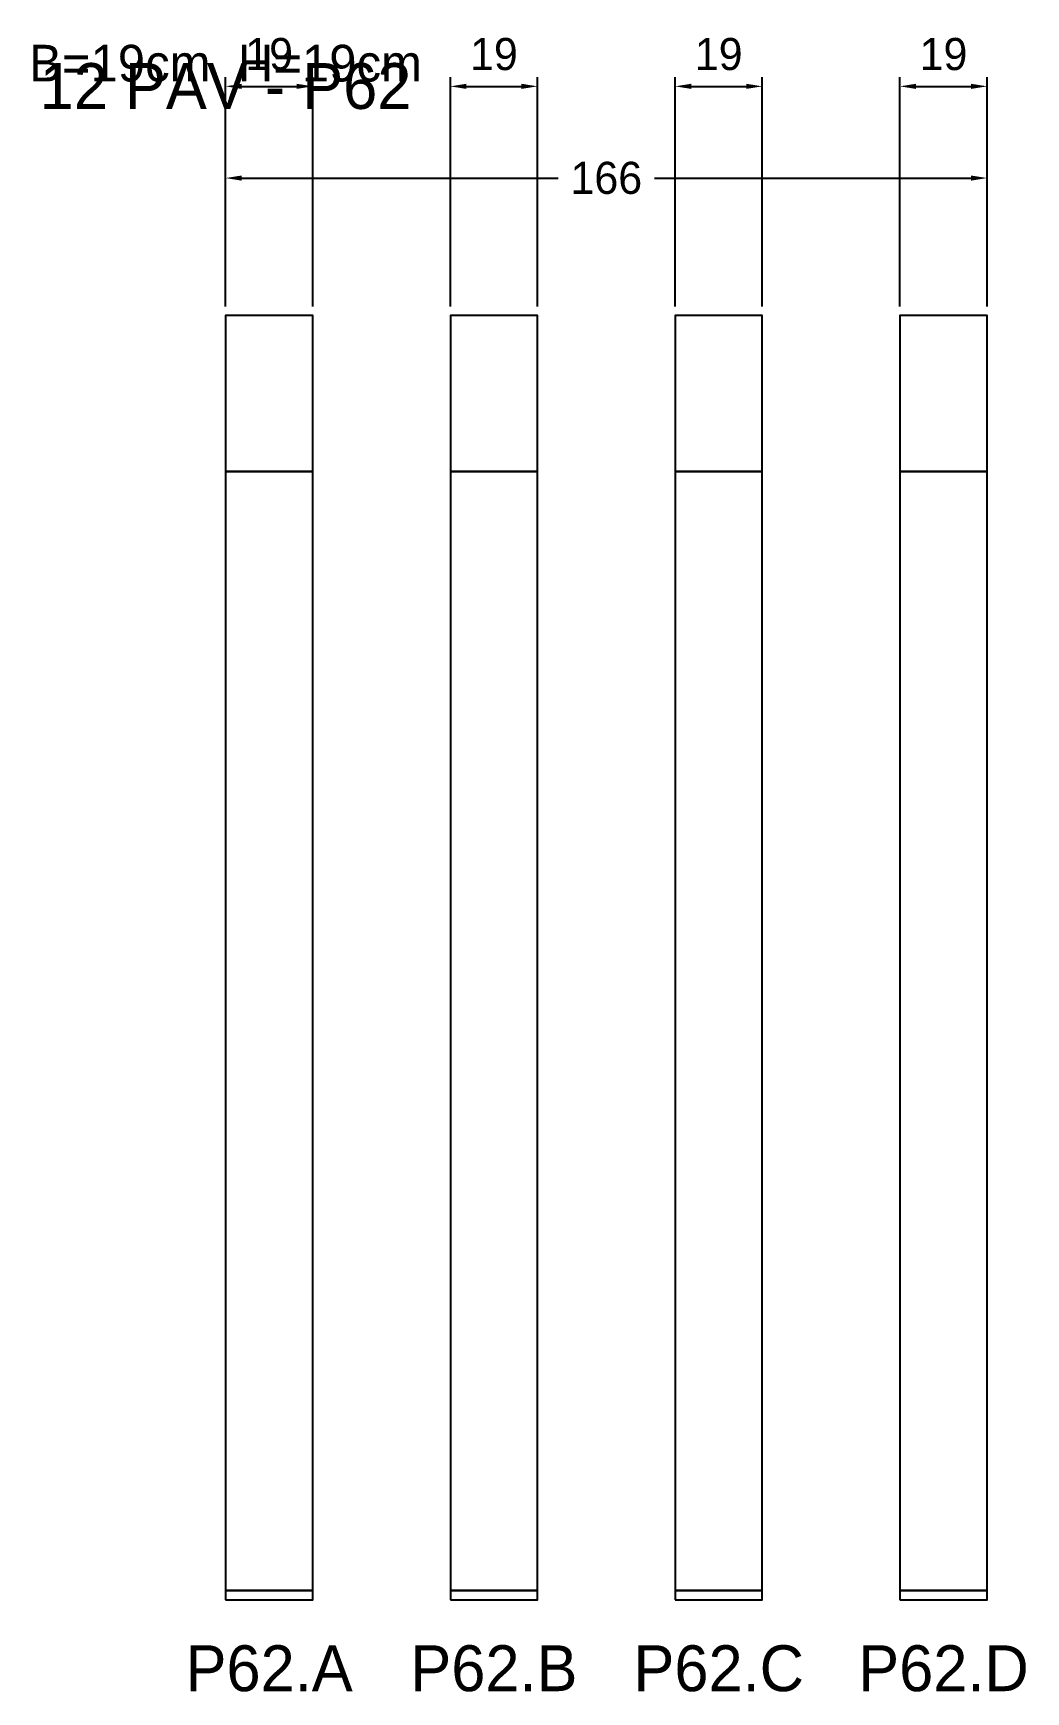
# Model space of a CAD drawing. Header units: metres. Extents: x -42 to 174, y -20 to 342.
import ezdxf

# ---------------------------------------------------------------- set-up
doc = ezdxf.new("R2010")
doc.units = ezdxf.units.M
for name, color, linetype in [('COTA', 3, 'Continuous'), ('Cota Secao (2x)', 3, 'Continuous'), ('NOMENCLATURA', 1, 'Continuous'), ('Paineis', 7, 'Continuous'), ('Texto Secao', 2, 'Continuous')]:
    doc.layers.add(name, color=color, linetype=linetype)
doc.dimstyles.new('COTA', dxfattribs={"dimtxt": 7, "dimasz": 3.5, "dimexe": 2, "dimexo": 2, "dimgap": 1.5, "dimtad": 1, "dimdec": 1, "dimcen": 2.5, "dimclrd": 3, "dimclre": 3, "dimclrt": 3, "dimazin": 3, "dimtfac": 1, "dimtmove": 0, "dimatfit": 3})

# ---------------------------------------------------------------- blocks, each defined once
blk = doc.blocks.new('_CLOSEDFILLED')
at = {"color": 0, "linetype": 'BYBLOCK'}
blk.add_solid([(-1, 0.16), (0, 0), (-1, -0.16)], dxfattribs=at)
blk = doc.blocks.new('*D1')
at = {"color": 3}
for p, q in [((0, 282), (0, 312)), ((166, 282), (166, 312)), ((3.5, 310), (72.5, 310)), ((93.5, 310), (162.5, 310))]:
    blk.add_line(p, q, dxfattribs=at)
at = {"layer": 'Defpoints'}
for p in [(0, 310), (0, 280), (166, 280)]:
    blk.add_point(p, dxfattribs=at)
at = {"layer": 'COTA', "color": 3, "xscale": 3.5, "yscale": 3.5, "rotation": 180}
blk.add_blockref('_CLOSEDFILLED', (0, 310), dxfattribs=at)
at = {"layer": 'COTA', "color": 3, "xscale": 3.5, "yscale": 3.5}
blk.add_blockref('_CLOSEDFILLED', (166, 310), dxfattribs=at)
at = {"layer": 'COTA', "color": 3, "insert": (83, 310), "char_height": 7, "attachment_point": 5}
blk.add_mtext('166', dxfattribs=at)
blk = doc.blocks.new('*D2')
at = {"color": 3}
for p, q in [((0, 282), (0, 332)), ((3.5, 330), (15.5, 330)), ((19, 282), (19, 332))]:
    blk.add_line(p, q, dxfattribs=at)
at = {"layer": 'Defpoints'}
for p in [(0, 330), (0, 280), (19, 280)]:
    blk.add_point(p, dxfattribs=at)
at = {"layer": 'COTA', "color": 3, "xscale": 3.5, "yscale": 3.5, "rotation": 180}
blk.add_blockref('_CLOSEDFILLED', (0, 330), dxfattribs=at)
at = {"layer": 'COTA', "color": 3, "xscale": 3.5, "yscale": 3.5}
blk.add_blockref('_CLOSEDFILLED', (19, 330), dxfattribs=at)
at = {"layer": 'COTA', "color": 3, "insert": (9.5, 337), "char_height": 7, "attachment_point": 5}
blk.add_mtext('19', dxfattribs=at)
blk = doc.blocks.new('*D3')
at = {"color": 3}
for p, q in [((49, 282), (49, 332)), ((52.5, 330), (64.5, 330)), ((68, 282), (68, 332))]:
    blk.add_line(p, q, dxfattribs=at)
at = {"layer": 'Defpoints'}
for p in [(49, 330), (49, 280), (68, 280)]:
    blk.add_point(p, dxfattribs=at)
at = {"layer": 'COTA', "color": 3, "xscale": 3.5, "yscale": 3.5, "rotation": 180}
blk.add_blockref('_CLOSEDFILLED', (49, 330), dxfattribs=at)
at = {"layer": 'COTA', "color": 3, "xscale": 3.5, "yscale": 3.5}
blk.add_blockref('_CLOSEDFILLED', (68, 330), dxfattribs=at)
at = {"layer": 'COTA', "color": 3, "insert": (58.5, 337), "char_height": 7, "attachment_point": 5}
blk.add_mtext('19', dxfattribs=at)
blk = doc.blocks.new('*D4')
at = {"color": 3}
for p, q in [((98, 282), (98, 332)), ((101.5, 330), (113.5, 330)), ((117, 282), (117, 332))]:
    blk.add_line(p, q, dxfattribs=at)
at = {"layer": 'Defpoints'}
for p in [(98, 330), (98, 280), (117, 280)]:
    blk.add_point(p, dxfattribs=at)
at = {"layer": 'COTA', "color": 3, "xscale": 3.5, "yscale": 3.5, "rotation": 180}
blk.add_blockref('_CLOSEDFILLED', (98, 330), dxfattribs=at)
at = {"layer": 'COTA', "color": 3, "xscale": 3.5, "yscale": 3.5}
blk.add_blockref('_CLOSEDFILLED', (117, 330), dxfattribs=at)
at = {"layer": 'COTA', "color": 3, "insert": (107.5, 337), "char_height": 7, "attachment_point": 5}
blk.add_mtext('19', dxfattribs=at)
blk = doc.blocks.new('*D5')
at = {"color": 3}
for p, q in [((147, 282), (147, 332)), ((150.5, 330), (162.5, 330)), ((166, 282), (166, 332))]:
    blk.add_line(p, q, dxfattribs=at)
at = {"layer": 'Defpoints'}
for p in [(147, 330), (147, 280), (166, 280)]:
    blk.add_point(p, dxfattribs=at)
at = {"layer": 'COTA', "color": 3, "xscale": 3.5, "yscale": 3.5, "rotation": 180}
blk.add_blockref('_CLOSEDFILLED', (147, 330), dxfattribs=at)
at = {"layer": 'COTA', "color": 3, "xscale": 3.5, "yscale": 3.5}
blk.add_blockref('_CLOSEDFILLED', (166, 330), dxfattribs=at)
at = {"layer": 'COTA', "color": 3, "insert": (156.5, 337), "char_height": 7, "attachment_point": 5}
blk.add_mtext('19', dxfattribs=at)

msp = doc.modelspace()

# ---------------------------------------------------------------- linework, layer by layer
at = {"layer": 'Paineis'}
for points in [[(0, 246), (19, 246), (19, 280), (0, 280)], [(49, 246), (68, 246), (68, 280), (49, 280)], [(98, 246), (117, 246), (117, 280), (98, 280)], [(147, 246), (166, 246), (166, 280), (147, 280)], [(0, 2), (19, 2), (19, 246), (0, 246)], [(49, 2), (68, 2), (68, 246), (49, 246)], [(98, 2), (117, 2), (117, 246), (98, 246)], [(147, 2), (166, 2), (166, 246), (147, 246)], [(0, 0), (19, 0), (19, 2), (0, 2)], [(49, 0), (68, 0), (68, 2), (49, 2)], [(98, 0), (117, 0), (117, 2), (98, 2)], [(147, 0), (166, 0), (166, 2), (147, 2)]]:
    msp.add_lwpolyline(points, close=True, dxfattribs=at)

# ---------------------------------------------------------------- texts
at = {"layer": 'Cota Secao (2x)', "insert": (0, 335), "char_height": 8, "width": 186, "attachment_point": 5}
msp.add_mtext('B=19cm  H=19cm', dxfattribs=at)
at = {"layer": 'NOMENCLATURA', "insert": (0, 330), "char_height": 10, "width": 300, "attachment_point": 5}
msp.add_mtext('12 PAV - P62', dxfattribs=at)
at = {"layer": 'Texto Secao', "char_height": 10, "width": 39, "attachment_point": 5}
for s, insert in [('P62.A', (9.5, -15)), ('P62.B', (58.5, -15)), ('P62.C', (107.5, -15)), ('P62.D', (156.5, -15))]:
    msp.add_mtext(s, dxfattribs=dict(at, insert=insert))

# ---------------------------------------------------------------- dimensions: what is measured, and where the dimension line sits
at = {"layer": 'COTA'}
for base, p1, p2, picture, middle in [((0, 330), (0, 280), (19, 280), '*D2', (9.5, 337)), ((49, 330), (49, 280), (68, 280), '*D3', (58.5, 337)), ((98, 330), (98, 280), (117, 280), '*D4', (107.5, 337)), ((147, 330), (147, 280), (166, 280), '*D5', (156.5, 337)), ((0, 310), (0, 280), (166, 280), '*D1', (83, 310))]:
    dim = msp.add_linear_dim(base=base, p1=p1, p2=p2, dimstyle='COTA', dxfattribs=at)
    dim.commit()
    dim.dimension.update_dxf_attribs({"geometry": picture, "text_midpoint": middle})

doc.saveas('drawing.dxf')
